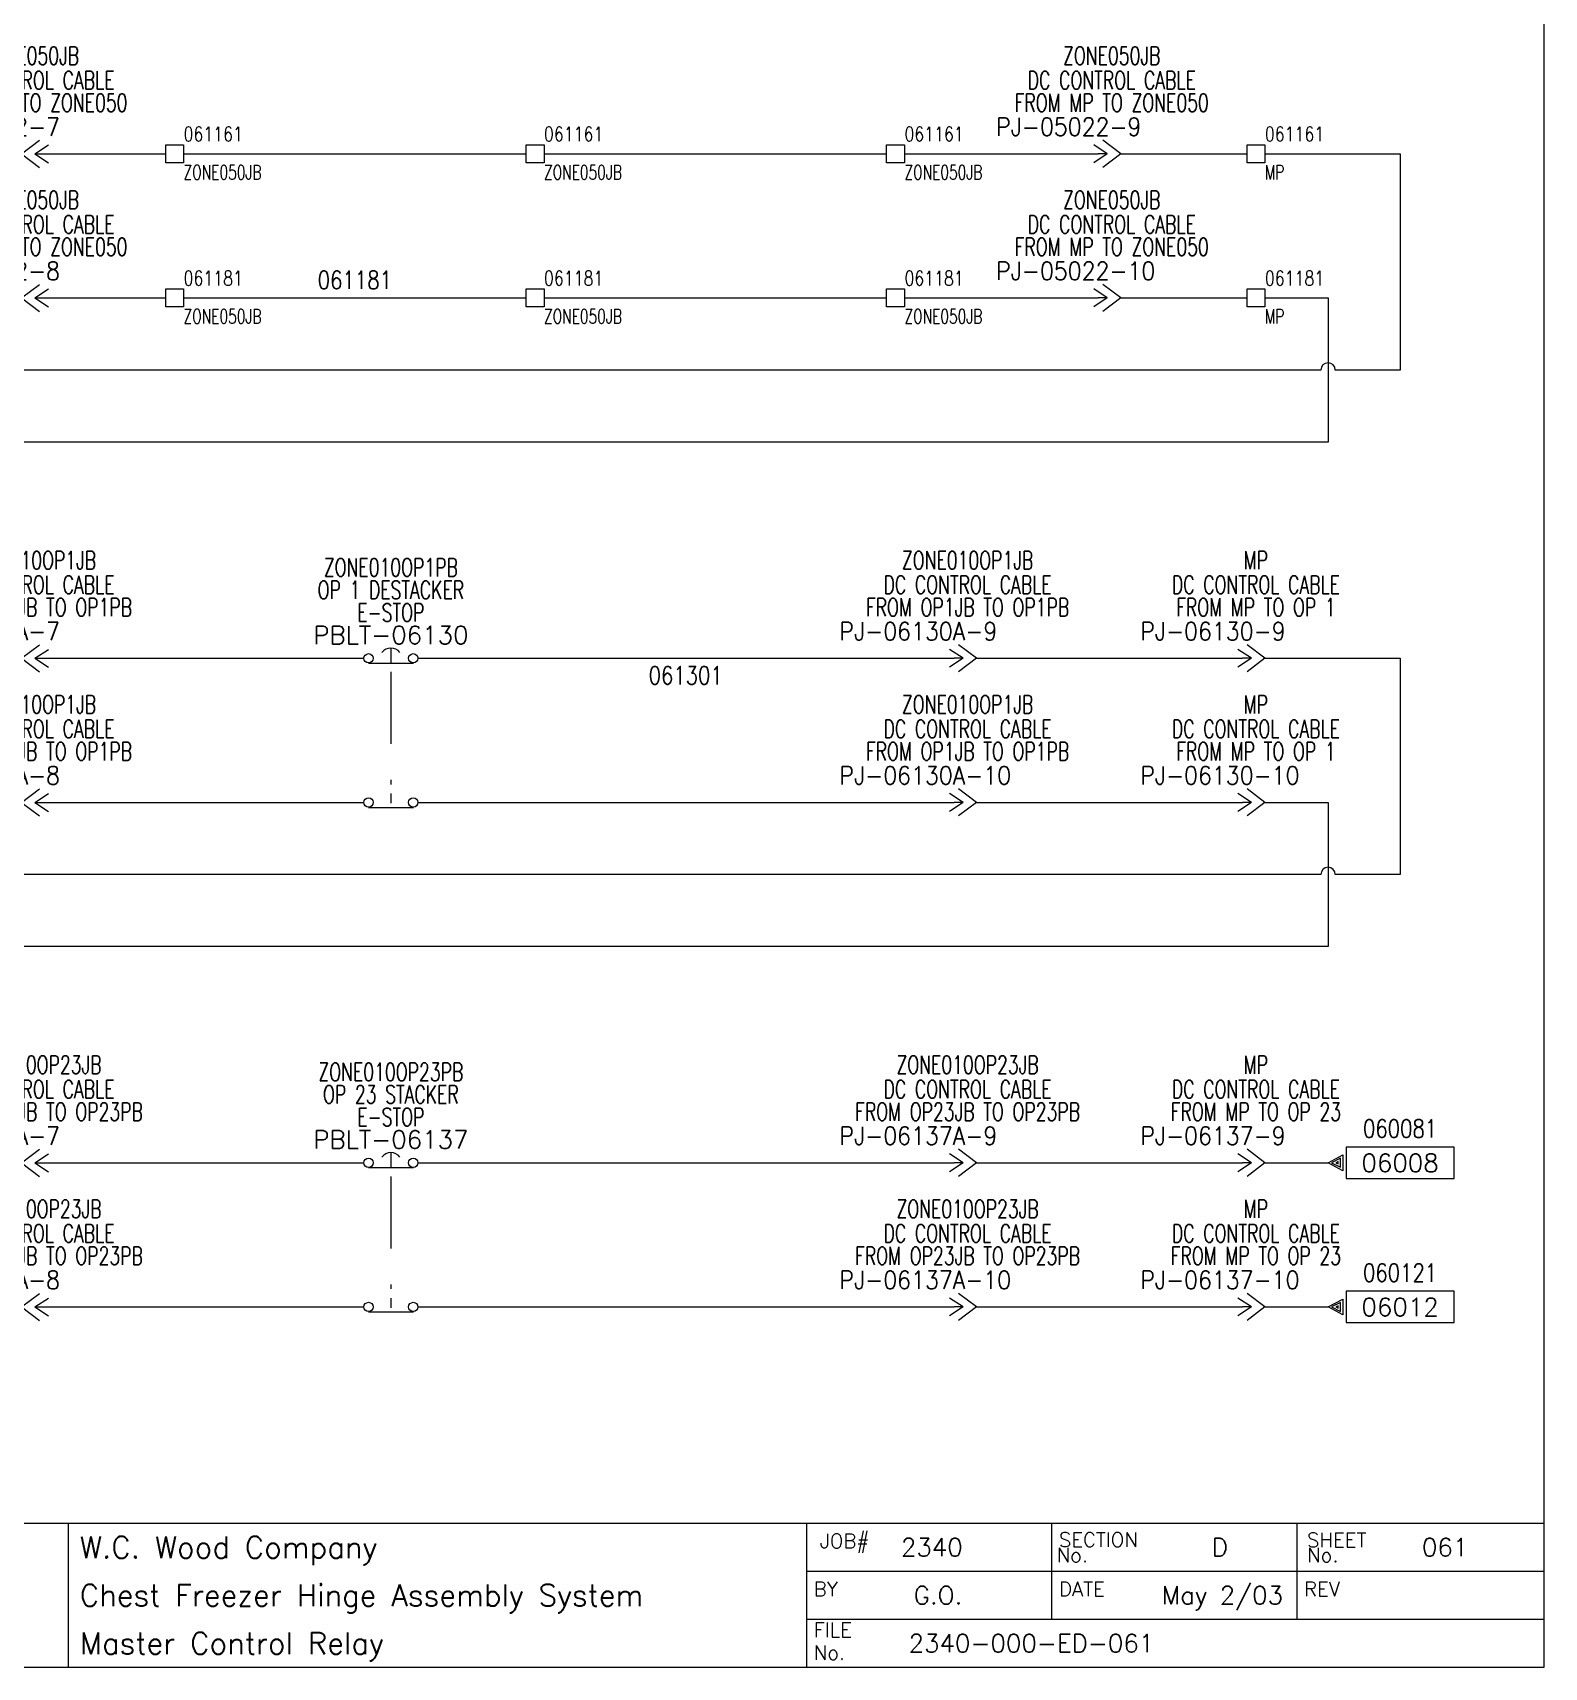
# Model space of a CAD drawing. Header units: inches. Extents: x 0 to 17, y 0 to 23.
# Drawn here: x 6.52 to 17, y 0 to 11.34 of the extents above; entities that cross this region are included whole.
import ezdxf
from ezdxf.enums import TextEntityAlignment as Align

# ---------------------------------------------------------------- set-up
doc = ezdxf.new("R2010")
doc.units = ezdxf.units.IN
doc.header["$MEASUREMENT"] = 0
doc.linetypes.add('DASHED', pattern=[0.75, 0.5, -0.25])
doc.layers.get('0').update_dxf_attribs({"lineweight": 5})
for name, color, linetype, lineweight in [('BOARDER', 5, 'Continuous', 5), ('DESC', 1, 'Continuous', 5), ('DESCCHILD', 1, 'Continuous', 5), ('LINK', 7, 'DASHED', 5), ('LOC', 252, 'Continuous', 5), ('MISC', 2, 'Continuous', 5), ('SYMS', 7, 'Continuous', 5), ('TAGS', 2, 'Continuous', 5), ('TERMS', 2, 'Continuous', 5), ('Title_Block_Info', 2, 'Continuous', 5), ('WIRENO', 1, 'Continuous', 5), ('WIRES', 7, 'Continuous', 5), ('XREF', 1, 'Continuous', 5)]:
    doc.layers.add(name, color=color, linetype=linetype, lineweight=lineweight)
doc.layers.add('WIRENO_DEST', color=1, linetype='Continuous')
doc.styles.get("Standard").update_dxf_attribs({"font": 'romans.shx'})
doc.styles.add('WD', font='romans.shx')

# ---------------------------------------------------------------- blocks, each defined once
blk = doc.blocks.new('HA2D1')
for p, q in [((0, 0), (0.102, 0.055)), ((0.102, -0.055), (0, 0)), ((0.086, 0.031), (0.023, 0)), ((0.023, 0), (0.086, -0.031)), ((0.07, 0.008), (0.055, 0)), ((0.055, 0), (0.07, -0.008)), ((0.07, -0.008), (0.07, 0.008)), ((0.086, -0.031), (0.086, 0.031)), ((0.102, 0.055), (0.102, -0.055)), ((0.125, 0.109), (0.125, -0.109)), ((0.875, 0.109), (0.125, 0.109)), ((0.875, -0.109), (0.875, 0.109)), ((0.125, -0.109), (0.875, -0.109))]:
    blk.add_line(p, q)
at = {"style": 'WD', "width": 0.8, "flags": 8}
for tag, p in [('WIRENO', (0.5, 0.3)), ('DESC1', (0.5, -0.169))]:
    blk.add_attdef(tag, text='', height=0.125, dxfattribs=at).set_placement(p, align=Align.TOP_CENTER)
at = {"style": 'WD', "flags": 1}
for tag, p in [('X4TERM01', (0, 0)), ('SIGCODE', (0.026, 0.066))]:
    blk.add_attdef(tag, p, '', height=0.01, dxfattribs=at)
at = {"style": 'WD'}
blk.add_attdef('XREF', text='', height=0.125, dxfattribs=at).set_placement((0.5, -0.063), align=Align.CENTER)
blk = doc.blocks.new('WD_WNH')
at = {"linetype": 'Continuous', "style": 'WD', "width": 0.8}
blk.add_attdef('WIRENO', text='', height=0.125, dxfattribs=at).set_placement((0, 0.0625), align=Align.CENTER)
blk = doc.blocks.new('HT0W01')
for p, q in [((-0.062, 0.062), (0.062, 0.062)), ((-0.062, -0.062), (-0.062, 0.062)), ((0.062, 0.062), (0.062, -0.062)), ((0.062, -0.062), (-0.062, -0.062))]:
    blk.add_line(p, q)
at = {"style": 'WD', "width": 0.7}
for tag, p in [('INST', (0.062, 0.214)), ('LOC', (0.062, -0.178))]:
    blk.add_attdef(tag, p, '', height=0.1, dxfattribs=at)
at = {"linetype": 'Continuous', "style": 'WD'}
for tag, p, width, flags in [('WIRENO', (0.062, 0.087), 0.8, 8), ('TAGSTRIP', (0.05, -0.297), 0.9, 8), ('CAT', (0.213, -0.406), 0.8, 1)]:
    blk.add_attdef(tag, p, '', height=0.1, dxfattribs=dict(at, width=width, flags=flags))
at = {"style": 'WD', "flags": 1}
for tag, p, height in [('X4TERM01', (-0.062, 0), 0.01), ('X4TERMDESC01', (-0.055, -0.023), 0.025), ('X2TERMDESC01', (-0.006, 0.029), 0.025), ('X2TERM01', (0, 0.062), 0.01), ('X1TERMDESC01', (0.039, 0.007), 0.025), ('X1TERM01', (0.062, 0), 0.01), ('X8TERM01', (0, -0.062), 0.01), ('X8TERMDESC01', (0, -0.054), 0.025)]:
    blk.add_attdef(tag, p, '', height=height, dxfattribs=at)
at = {"linetype": 'Continuous', "style": 'WD', "width": 0.8, "flags": 1}
blk.add_attdef('MFG', text='', height=0.1, dxfattribs=at).set_placement((0.088, -0.406), align=Align.RIGHT)
at = {"style": 'WD', "width": 0.7, "flags": 1}
blk.add_attdef('ASSYCODE', (0.062, -0.281), '', height=0.01, dxfattribs=at)
blk = doc.blocks.new('HC02PJ1')
for p, q in [((-0.031, 0), (-0.125, 0.062)), ((-0.031, 0), (-0.125, -0.062)), ((-0.031, 0), (-0.094, 0)), ((0.062, 0), (-0.062, 0.094)), ((0.062, 0), (-0.062, -0.094))]:
    blk.add_line(p, q)
at = {"style": 'WD', "width": 0.7}
for tag, p in [('INST', (0.146, 0.787)), ('LOC', (0, 0.618)), ('DESC1', (0, 0.448)), ('DESC2', (0, 0.292))]:
    blk.add_attdef(tag, text='', height=0.125, dxfattribs=at).set_placement(p, align=Align.CENTER)
at = {"style": 'WD', "width": 0.9}
blk.add_attdef('TAG2', text='', height=0.125, dxfattribs=at).set_placement((-0.016, 0.125), align=Align.RIGHT)
at = {"linetype": 'Continuous', "style": 'WD', "width": 0.9, "flags": 8}
blk.add_attdef('DELIM', text='', height=0.125, dxfattribs=at).set_placement((0.047, 0.125), align=Align.CENTER)
blk.add_attdef('TERM01', (0.109, 0.125), '', height=0.125, dxfattribs=at)
at = {"style": 'WD'}
for tag, p in [('X2LINK', (-0.062, 0.125)), ('X8LINK', (-0.062, -0.125))]:
    blk.add_attdef(tag, p, '', height=0.01, dxfattribs=at)
for tag, p, flags in [('FAMILY', (0.048, 0.121), 9), ('X4TERMDESC01', (-0.106, 0.021), 1), ('X4TERM01', (-0.094, 0), 1), ('X1TERMDESC01', (0.062, 0.021), 1), ('X1TERM01', (0.062, 0), 1)]:
    blk.add_attdef(tag, p, '', height=0.01, dxfattribs=dict(at, flags=flags))
blk = doc.blocks.new('HC02JP1')
for p, q in [((-0.062, 0), (0.062, 0.094)), ((-0.062, 0), (0.062, -0.094)), ((0.031, 0), (0.125, 0.062)), ((0.031, 0), (0.125, -0.062)), ((0.031, 0), (0.094, 0))]:
    blk.add_line(p, q)
at = {"style": 'WD', "width": 0.7}
for tag, p in [('INST', (0.146, 0.787)), ('LOC', (0, 0.618)), ('DESC1', (0, 0.448)), ('DESC2', (0, 0.292))]:
    blk.add_attdef(tag, text='', height=0.125, dxfattribs=at).set_placement(p, align=Align.CENTER)
at = {"style": 'WD', "width": 0.9}
blk.add_attdef('TAG2', text='', height=0.125, dxfattribs=at).set_placement((-0.016, 0.125), align=Align.RIGHT)
at = {"linetype": 'Continuous', "style": 'WD', "width": 0.9, "flags": 8}
blk.add_attdef('DELIM', text='', height=0.125, dxfattribs=at).set_placement((0.047, 0.125), align=Align.CENTER)
blk.add_attdef('TERM01', (0.109, 0.125), '', height=0.125, dxfattribs=at)
at = {"style": 'WD'}
for tag, p in [('X2LINK', (0.062, 0.125)), ('X8LINK', (0.062, -0.125))]:
    blk.add_attdef(tag, p, '', height=0.01, dxfattribs=at)
for tag, p, flags in [('X4TERM01', (-0.062, 0), 1), ('X4TERMDESC01', (-0.046, 0.023), 1), ('X1TERM01', (0.094, 0), 1), ('X1TERMDESC01', (0.098, 0.021), 1), ('FAMILY', (0.205, 0.059), 9)]:
    blk.add_attdef(tag, p, '', height=0.01, dxfattribs=dict(at, flags=flags))
blk = doc.blocks.new('TB_P')
at = {"color": 5}
blk.add_line((6.764, 0), (6.764, 1), dxfattribs=at)
at = {"color": 5, "linetype": 'Continuous'}
blk.add_line((15.283, 1), (15.283, 0.667), dxfattribs=at)
blk.add_lwpolyline([(0, 0), (17, 0), (17, 23), (0, 23)], close=True, dxfattribs=at)
at = {"layer": 'BOARDER', "linetype": 'Continuous'}
for p, q in [((0, 1), (17, 1)), ((11.882, 1), (11.882, 0.667)), ((11.882, 1), (11.882, 0)), ((11.882, 1), (11.882, 0)), ((11.882, 1), (11.882, 0)), ((13.583, 1), (13.583, 0.667)), ((11.882, 0.667), (17, 0.667)), ((13.583, 0.667), (13.583, 0.333)), ((15.283, 0.667), (15.283, 0.333)), ((11.882, 0.333), (17, 0.333))]:
    blk.add_line(p, q, dxfattribs=at)
at = {"color": 2, "linetype": 'Continuous', "style": 'WD', "flags": 1}
for tag, p in [('REV1_NO', (1.734, 3.29)), ('REV1_BY', (7.303, 3.29)), ('REV1_DATE', (9.562, 3.29)), ('REV2_NO', (1.734, 3.04)), ('REV2_BY', (7.303, 3.04)), ('REV2_DATE', (9.562, 3.04)), ('REV3_NO', (1.734, 2.79)), ('REV3_BY', (7.303, 2.79)), ('REV3_DATE', (9.562, 2.79)), ('REV4_NO', (1.734, 2.54)), ('REV4_BY', (7.303, 2.54)), ('REV4_DATE', (9.562, 2.54)), ('REV5_NO', (1.734, 2.29)), ('REV5_BY', (7.303, 2.29)), ('REV5_DATE', (9.562, 2.29)), ('REV6_NO', (1.734, 2.04)), ('REV6_BY', (7.303, 2.04)), ('REV6_DATE', (9.562, 2.04)), ('REV7_NO', (1.734, 1.79)), ('REV7_BY', (7.303, 1.79)), ('REV7_DATE', (9.562, 1.79)), ('REV8_NO', (1.734, 1.54)), ('REV8_BY', (7.303, 1.54)), ('REV8_DATE', (9.562, 1.54)), ('REV9_NO', (1.734, 1.29)), ('REV9_BY', (7.303, 1.29)), ('REV9_DATE', (9.562, 1.29))]:
    blk.add_attdef(tag, text='', height=0.15, dxfattribs=at).set_placement(p, align=Align.MIDDLE_CENTER)
for tag, p in [('REV1_CHANGE', (2.292, 3.29)), ('REV2_CHANGE', (2.292, 3.04)), ('REV3_CHANGE', (2.292, 2.79)), ('REV4_CHANGE', (2.292, 2.54)), ('REV5_CHANGE', (2.292, 2.29)), ('REV6_CHANGE', (2.292, 2.04)), ('REV7_CHANGE', (2.292, 1.79)), ('REV8_CHANGE', (2.292, 1.54)), ('REV9_CHANGE', (2.292, 1.29))]:
    blk.add_attdef(tag, text='', height=0.15, dxfattribs=at).set_placement(p, align=Align.MIDDLE_LEFT)
at = {"layer": 'BOARDER', "linetype": 'Continuous', "style": 'WD'}
for s, p in [('JOB#', (11.976, 0.827)), ('SECTION', (13.633, 0.835)), ('SHEET', (15.354, 0.834)), ('No.', (13.617, 0.729)), ('No.', (15.354, 0.729)), ('BY', (11.933, 0.493)), ('DATE', (13.634, 0.493)), ('REV', (15.334, 0.493)), ('FILE', (11.932, 0.21)), ('No.', (11.932, 0.052))]:
    blk.add_text(s, height=0.1, dxfattribs=at).set_placement(p)
at = {"layer": 'Title_Block_Info', "ltscale": 0.1}
for tag, p in [('CUSTOMER', (6.842, 0.833)), ('JOB DESCRIPTION LINE', (6.842, 0.5)), ('DRAWING DESCRIPTION', (6.842, 0.167))]:
    blk.add_attdef(tag, text='', height=0.15, dxfattribs=at).set_placement(p, align=Align.MIDDLE_LEFT)
at = {"layer": 'Title_Block_Info', "ltscale": 0.1, "style": 'WD'}
for tag, p in [('JOB #', (12.752, 0.833)), ('SEC. NO.', (14.75, 0.833)), ('SHT. NO.', (16.312, 0.833)), ('NAME', (12.795, 0.5)), ('REV', (16.194, 0.5))]:
    blk.add_attdef(tag, text='', height=0.125, dxfattribs=at).set_placement(p, align=Align.MIDDLE_CENTER)
blk.add_attdef('DATE', text='', height=0.125, dxfattribs=at).set_placement((15.188, 0.5), align=Align.MIDDLE_RIGHT)
blk.add_attdef('FILE NUMBER', text='', height=0.125, dxfattribs=at).set_placement((12.591, 0.167), align=Align.MIDDLE_LEFT)
blk = doc.blocks.new('HPB12ML')
for p, q in [((0, 0.073), (0, -0.032)), ((-0.156, -0.033), (0.156, -0.033))]:
    blk.add_line(p, q)
for centre in [(-0.155, 0), (0.155, 0)]:
    blk.add_circle(centre, 0.0322)
blk.add_arc((0, -0.007), 0.0781, 36.8699, 143.1301)
at = {"style": 'WD', "width": 0.7}
for tag, p in [('INST', (0, 0.738)), ('LOC', (0, 0.568)), ('DESC1', (0, 0.412)), ('DESC2', (0, 0.255)), ('XREF', (0, -0.232))]:
    blk.add_attdef(tag, text='', height=0.125, dxfattribs=at).set_placement(p, align=Align.CENTER)
at = {"style": 'WD'}
blk.add_attdef('TAG1', text='', height=0.125, dxfattribs=at).set_placement((0, 0.099), align=Align.CENTER)
for tag, p in [('X2LINK', (0, 0.125)), ('X8LINK', (0, -0.094))]:
    blk.add_attdef(tag, p, '', height=0.01, dxfattribs=at)
for tag, p, flags in [('X4TERM01', (-0.188, 0), 1), ('ASSYCODE', (0.054, 0.077), 9), ('FAMILY', (0.054, 0.058), 9), ('CONTACT', (0.054, 0.042), 9), ('X1TERM02', (0.188, 0), 1)]:
    blk.add_attdef(tag, p, '', height=0.01, dxfattribs=dict(at, flags=flags))
at = {"linetype": 'Continuous', "style": 'WD', "flags": 9}
for tag, p in [('MFG', (0.076, 0)), ('CAT', (0.076, 0.017))]:
    blk.add_attdef(tag, text='', height=0.01, dxfattribs=at).set_placement(p, align=Align.CENTER)
at = {"linetype": 'Continuous', "style": 'WD', "flags": 8}
blk.add_attdef('TERM01', text='', height=0.125, dxfattribs=at).set_placement((-0.25, -0.031), align=Align.TOP_RIGHT)
blk.add_attdef('TERM02', text='', height=0.125, dxfattribs=at).set_placement((0.25, -0.031), align=Align.TOP_LEFT)
blk = doc.blocks.new('HPB22')
for p, q in [((0, 0.062), (0, -0.005)), ((-0.156, -0.034), (0.156, -0.034))]:
    blk.add_line(p, q)
for centre in [(-0.155, 0), (0.155, 0)]:
    blk.add_circle(centre, 0.0322)
at = {"style": 'WD', "width": 0.7}
for tag, p in [('INST', (0, 0.738)), ('LOC', (0, 0.568)), ('DESC1', (0, 0.412)), ('DESC2', (0, 0.255)), ('XREF', (0, -0.227))]:
    blk.add_attdef(tag, text='', height=0.125, dxfattribs=at).set_placement(p, align=Align.CENTER)
at = {"style": 'WD'}
blk.add_attdef('TAG2', text='', height=0.125, dxfattribs=at).set_placement((0, 0.099), align=Align.CENTER)
for tag, p in [('X2LINK', (0, 0.125)), ('X8LINK', (0, -0.094))]:
    blk.add_attdef(tag, p, '', height=0.01, dxfattribs=at)
for tag, p, flags in [('X4TERM01', (-0.188, 0), 1), ('FAMILY', (0.054, 0.058), 9), ('CONTACT', (0.054, 0.042), 9), ('X1TERM02', (0.188, 0), 1)]:
    blk.add_attdef(tag, p, '', height=0.01, dxfattribs=dict(at, flags=flags))
at = {"linetype": 'Continuous', "style": 'WD', "flags": 8}
blk.add_attdef('TERM01', text='', height=0.125, dxfattribs=at).set_placement((-0.25, -0.031), align=Align.TOP_RIGHT)
blk.add_attdef('TERM02', text='', height=0.125, dxfattribs=at).set_placement((0.25, -0.031), align=Align.TOP_LEFT)
blk = doc.blocks.new('HC01JP1')
for p, q in [((-0.062, 0), (0.062, 0.094)), ((-0.062, 0), (0.062, -0.094)), ((0.031, 0), (0.125, 0.062)), ((0.031, 0), (0.125, -0.062)), ((0.031, 0), (0.094, 0))]:
    blk.add_line(p, q)
at = {"style": 'WD', "width": 0.7}
for tag, p in [('INST', (0.146, 0.787)), ('LOC', (0, 0.618)), ('DESC1', (0, 0.448)), ('DESC2', (0, 0.292))]:
    blk.add_attdef(tag, text='', height=0.125, dxfattribs=at).set_placement(p, align=Align.CENTER)
at = {"style": 'WD', "width": 0.9}
blk.add_attdef('TAG1', text='', height=0.125, dxfattribs=at).set_placement((-0.016, 0.125), align=Align.RIGHT)
at = {"linetype": 'Continuous', "style": 'WD', "width": 0.9, "flags": 8}
blk.add_attdef('DELIM', text='', height=0.125, dxfattribs=at).set_placement((0.047, 0.125), align=Align.CENTER)
blk.add_attdef('TERM01', (0.109, 0.125), '', height=0.125, dxfattribs=at)
at = {"style": 'WD'}
for tag, p in [('X2LINK', (0.062, 0.125)), ('X8LINK', (0.062, -0.125))]:
    blk.add_attdef(tag, p, '', height=0.01, dxfattribs=at)
for tag, p, flags in [('X4TERMDESC01', (-0.065, 0.021), 1), ('X4TERM01', (-0.062, 0), 1), ('X1TERM01', (0.094, 0), 1), ('X1TERMDESC01', (0.1, 0.019), 1), ('FAMILY', (0.205, 0.059), 9)]:
    blk.add_attdef(tag, p, '', height=0.01, dxfattribs=dict(at, flags=flags))
at = {"linetype": 'Continuous', "style": 'WD', "flags": 9}
for tag, p in [('ASSYCODE', (0.291, 0.037)), ('MFG', (0.29, 0.057)), ('CAT', (0.292, 0.077))]:
    blk.add_attdef(tag, text='', height=0.01, dxfattribs=at).set_placement(p, align=Align.CENTER)

msp = doc.modelspace()

# ---------------------------------------------------------------- linework, layer by layer
at = {"layer": 'LINK'}
for points in [[(9, 6.906), (9, 6.125)], [(9, 3.406), (9, 2.625)]]:
    msp.add_lwpolyline(points, dxfattribs=at)
at = {"layer": 'WIRES'}
for p, q in [((6.594, 10.5), (7.438, 10.5)), ((7.562, 10.5), (9.938, 10.5)), ((10.062, 10.5), (12.438, 10.5)), ((12.562, 10.5), (13.906, 10.5)), ((14.062, 10.5), (14.938, 10.5)), ((15.062, 10.5), (16, 10.5)), ((16, 10.5), (16, 9)), ((6.594, 9.5), (7.438, 9.5)), ((7.562, 9.5), (9.938, 9.5)), ((10.062, 9.5), (12.438, 9.5)), ((12.562, 9.5), (13.906, 9.5)), ((14.062, 9.5), (14.938, 9.5)), ((15.062, 9.5), (15.5, 9.5)), ((15.5, 9.5), (15.5, 8.5)), ((13.406, 9), (1.5, 9)), ((15.45, 9), (12.562, 9)), ((16, 9), (15.55, 9)), ((10.062, 8.5), (2, 8.5)), ((13.406, 8.5), (10.062, 8.5)), ((15.5, 8.5), (12.562, 8.5)), ((6.594, 7), (8.812, 7)), ((9.188, 7), (12.906, 7)), ((13.062, 7), (14.906, 7)), ((15.062, 7), (16, 7)), ((16, 7), (16, 5.5)), ((6.594, 6), (8.812, 6)), ((9.188, 6), (12.906, 6)), ((13.062, 6), (14.906, 6)), ((15.062, 6), (15.5, 6)), ((15.5, 6), (15.5, 5)), ((13.406, 5.5), (1.5, 5.5)), ((15.45, 5.5), (12.562, 5.5)), ((16, 5.5), (15.55, 5.5)), ((10.062, 5), (2, 5)), ((13.406, 5), (10.062, 5)), ((15.5, 5), (12.562, 5)), ((6.594, 3.5), (8.812, 3.5)), ((9.188, 3.5), (12.906, 3.5)), ((13.062, 3.5), (14.906, 3.5)), ((15.062, 3.5), (15.5, 3.5)), ((6.594, 2.5), (8.812, 2.5)), ((9.188, 2.5), (12.906, 2.5)), ((13.062, 2.5), (13.562, 2.5)), ((13.562, 2.5), (14.906, 2.5)), ((15.062, 2.5), (15.5, 2.5))]:
    msp.add_line(p, q, dxfattribs=at)
for centre in [(15.5, 9), (15.5, 5.5)]:
    msp.add_arc(centre, 0.05, 0, 180, dxfattribs=at)

# ---------------------------------------------------------------- block references
ref = msp.add_blockref('TB_P', (0, 0))
ref.add_attrib('CUSTOMER', 'W.C. Wood Company', dxfattribs={"layer": 'MISC', "ltscale": 0.1, "height": 0.15}).set_placement((6.842, 0.833), align=Align.MIDDLE_LEFT)
ref.add_attrib('JOB DESCRIPTION LINE', 'Chest Freezer Hinge Assembly System', dxfattribs={"layer": 'MISC', "ltscale": 0.1, "height": 0.15}).set_placement((6.842, 0.5), align=Align.MIDDLE_LEFT)
ref.add_attrib('DRAWING DESCRIPTION', 'Master Control Relay', dxfattribs={"layer": 'MISC', "ltscale": 0.1, "height": 0.15}).set_placement((6.842, 0.167), align=Align.MIDDLE_LEFT)
ref.add_attrib('JOB #', '2340', dxfattribs={"layer": 'MISC', "ltscale": 0.1, "height": 0.125, "style": 'WD'}).set_placement((12.752, 0.833), align=Align.MIDDLE_CENTER)
ref.add_attrib('SEC. NO.', 'D', dxfattribs={"layer": 'MISC', "ltscale": 0.1, "height": 0.125, "style": 'WD'}).set_placement((14.75, 0.833), align=Align.MIDDLE_CENTER)
ref.add_attrib('SHT. NO.', '061', dxfattribs={"layer": 'MISC', "ltscale": 0.1, "height": 0.125, "style": 'WD'}).set_placement((16.312, 0.833), align=Align.MIDDLE_CENTER)
ref.add_attrib('FILE NUMBER', '2340-000-ED-061', dxfattribs={"layer": 'MISC', "ltscale": 0.1, "height": 0.125, "style": 'WD'}).set_placement((12.591, 0.167), align=Align.MIDDLE_LEFT)
ref.add_attrib('NAME', 'G.O.', dxfattribs={"layer": 'MISC', "ltscale": 0.1, "height": 0.125, "style": 'WD'}).set_placement((12.795, 0.5), align=Align.MIDDLE_CENTER)
ref.add_attrib('DATE', 'May 2/03', dxfattribs={"layer": 'MISC', "ltscale": 0.1, "height": 0.125, "style": 'WD'}).set_placement((15.188, 0.5), align=Align.MIDDLE_RIGHT)
at = {"layer": 'SYMS'}
ref = msp.add_blockref('HC02JP1', (6.5, 10.5), dxfattribs=at)
ref.add_attrib('TERM01', '7', (6.609, 10.625), dxfattribs={"layer": 'TERMS', "linetype": 'Continuous', "height": 0.125, "style": 'WD', "width": 0.9, "flags": 8})
ref.add_attrib('DELIM', '-', dxfattribs={"layer": 'MISC', "linetype": 'Continuous', "height": 0.125, "style": 'WD', "width": 0.9, "flags": 8}).set_placement((6.547, 10.625), align=Align.CENTER)
ref.add_attrib('DESC2', 'FROM MP TO ZONE050', dxfattribs={"layer": 'DESCCHILD', "height": 0.125, "style": 'WD', "width": 0.7}).set_placement((6.5, 10.792), align=Align.CENTER)
ref.add_attrib('TAG2', 'PJ-05022', dxfattribs={"layer": 'TAGS', "height": 0.125, "style": 'WD', "width": 0.9}).set_placement((6.484, 10.625), align=Align.RIGHT)
ref.add_attrib('DESC1', 'DC CONTROL CABLE', dxfattribs={"layer": 'DESCCHILD', "height": 0.125, "style": 'WD', "width": 0.7}).set_placement((6.5, 10.948), align=Align.CENTER)
ref.add_attrib('LOC', 'ZONE050JB', dxfattribs={"layer": 'LOC', "height": 0.125, "style": 'WD', "width": 0.7}).set_placement((6.5, 11.118), align=Align.CENTER)
ref = msp.add_blockref('HC02PJ1', (14, 10.5), dxfattribs=at)
ref.add_attrib('DESC1', 'DC CONTROL CABLE', dxfattribs={"layer": 'DESCCHILD', "height": 0.125, "style": 'WD', "width": 0.7}).set_placement((14, 10.948), align=Align.CENTER)
ref.add_attrib('DESC2', 'FROM MP TO ZONE050', dxfattribs={"layer": 'DESCCHILD', "height": 0.125, "style": 'WD', "width": 0.7}).set_placement((14, 10.792), align=Align.CENTER)
ref.add_attrib('LOC', 'ZONE050JB', dxfattribs={"layer": 'LOC', "height": 0.125, "style": 'WD', "width": 0.7}).set_placement((14, 11.118), align=Align.CENTER)
ref.add_attrib('TERM01', '9', (14.109, 10.625), dxfattribs={"layer": 'TERMS', "linetype": 'Continuous', "height": 0.125, "style": 'WD', "width": 0.9, "flags": 8})
ref.add_attrib('TAG2', 'PJ-05022', dxfattribs={"layer": 'TAGS', "height": 0.125, "style": 'WD', "width": 0.9}).set_placement((13.984, 10.625), align=Align.RIGHT)
ref.add_attrib('DELIM', '-', dxfattribs={"layer": 'MISC', "linetype": 'Continuous', "height": 0.125, "style": 'WD', "width": 0.9, "flags": 8}).set_placement((14.047, 10.625), align=Align.CENTER)
ref = msp.add_blockref('HT0W01', (7.5, 10.5), dxfattribs=at)
ref.add_attrib('WIRENO', '061161', (7.562, 10.587), dxfattribs={"layer": 'WIRENO', "linetype": 'Continuous', "height": 0.1, "style": 'WD', "width": 0.8, "flags": 8})
ref.add_attrib('LOC', 'ZONE050JB', (7.562, 10.322), dxfattribs={"layer": 'LOC', "height": 0.1, "style": 'WD', "width": 0.7})
ref = msp.add_blockref('HT0W01', (10, 10.5), dxfattribs=at)
ref.add_attrib('WIRENO', '061161', (10.062, 10.587), dxfattribs={"layer": 'WIRENO', "linetype": 'Continuous', "height": 0.1, "style": 'WD', "width": 0.8, "flags": 8})
ref.add_attrib('LOC', 'ZONE050JB', (10.062, 10.322), dxfattribs={"layer": 'LOC', "height": 0.1, "style": 'WD', "width": 0.7})
ref = msp.add_blockref('HT0W01', (12.5, 10.5), dxfattribs=at)
ref.add_attrib('WIRENO', '061161', (12.562, 10.587), dxfattribs={"layer": 'WIRENO', "linetype": 'Continuous', "height": 0.1, "style": 'WD', "width": 0.8, "flags": 8})
ref.add_attrib('LOC', 'ZONE050JB', (12.562, 10.322), dxfattribs={"layer": 'LOC', "height": 0.1, "style": 'WD', "width": 0.7})
ref = msp.add_blockref('HT0W01', (15, 10.5), dxfattribs=at)
ref.add_attrib('WIRENO', '061161', (15.062, 10.587), dxfattribs={"layer": 'WIRENO', "linetype": 'Continuous', "height": 0.1, "style": 'WD', "width": 0.8, "flags": 8})
ref.add_attrib('LOC', 'MP', (15.062, 10.322), dxfattribs={"layer": 'LOC', "height": 0.1, "style": 'WD', "width": 0.7})
ref = msp.add_blockref('HC02JP1', (6.5, 9.5), dxfattribs=at)
ref.add_attrib('TERM01', '8', (6.609, 9.625), dxfattribs={"layer": 'TERMS', "linetype": 'Continuous', "height": 0.125, "style": 'WD', "width": 0.9, "flags": 8})
ref.add_attrib('DELIM', '-', dxfattribs={"layer": 'MISC', "linetype": 'Continuous', "height": 0.125, "style": 'WD', "width": 0.9, "flags": 8}).set_placement((6.547, 9.625), align=Align.CENTER)
ref.add_attrib('DESC2', 'FROM MP TO ZONE050', dxfattribs={"layer": 'DESCCHILD', "height": 0.125, "style": 'WD', "width": 0.7}).set_placement((6.5, 9.792), align=Align.CENTER)
ref.add_attrib('TAG2', 'PJ-05022', dxfattribs={"layer": 'TAGS', "height": 0.125, "style": 'WD', "width": 0.9}).set_placement((6.484, 9.625), align=Align.RIGHT)
ref.add_attrib('DESC1', 'DC CONTROL CABLE', dxfattribs={"layer": 'DESCCHILD', "height": 0.125, "style": 'WD', "width": 0.7}).set_placement((6.5, 9.948), align=Align.CENTER)
ref.add_attrib('LOC', 'ZONE050JB', dxfattribs={"layer": 'LOC', "height": 0.125, "style": 'WD', "width": 0.7}).set_placement((6.5, 10.118), align=Align.CENTER)
ref = msp.add_blockref('HC02PJ1', (14, 9.5), dxfattribs=at)
ref.add_attrib('DESC1', 'DC CONTROL CABLE', dxfattribs={"layer": 'DESCCHILD', "height": 0.125, "style": 'WD', "width": 0.7}).set_placement((14, 9.948), align=Align.CENTER)
ref.add_attrib('DESC2', 'FROM MP TO ZONE050', dxfattribs={"layer": 'DESCCHILD', "height": 0.125, "style": 'WD', "width": 0.7}).set_placement((14, 9.792), align=Align.CENTER)
ref.add_attrib('LOC', 'ZONE050JB', dxfattribs={"layer": 'LOC', "height": 0.125, "style": 'WD', "width": 0.7}).set_placement((14, 10.118), align=Align.CENTER)
ref.add_attrib('TERM01', '10', (14.109, 9.625), dxfattribs={"layer": 'TERMS', "linetype": 'Continuous', "height": 0.125, "style": 'WD', "width": 0.9, "flags": 8})
ref.add_attrib('TAG2', 'PJ-05022', dxfattribs={"layer": 'TAGS', "height": 0.125, "style": 'WD', "width": 0.9}).set_placement((13.984, 9.625), align=Align.RIGHT)
ref.add_attrib('DELIM', '-', dxfattribs={"layer": 'MISC', "linetype": 'Continuous', "height": 0.125, "style": 'WD', "width": 0.9, "flags": 8}).set_placement((14.047, 9.625), align=Align.CENTER)
ref = msp.add_blockref('HT0W01', (7.5, 9.5), dxfattribs=at)
ref.add_attrib('WIRENO', '061181', (7.562, 9.587), dxfattribs={"layer": 'WIRENO', "linetype": 'Continuous', "height": 0.1, "style": 'WD', "width": 0.8, "flags": 8})
ref.add_attrib('LOC', 'ZONE050JB', (7.562, 9.322), dxfattribs={"layer": 'LOC', "height": 0.1, "style": 'WD', "width": 0.7})
ref = msp.add_blockref('HT0W01', (10, 9.5), dxfattribs=at)
ref.add_attrib('WIRENO', '061181', (10.062, 9.587), dxfattribs={"layer": 'WIRENO', "linetype": 'Continuous', "height": 0.1, "style": 'WD', "width": 0.8, "flags": 8})
ref.add_attrib('LOC', 'ZONE050JB', (10.062, 9.322), dxfattribs={"layer": 'LOC', "height": 0.1, "style": 'WD', "width": 0.7})
ref = msp.add_blockref('HT0W01', (12.5, 9.5), dxfattribs=at)
ref.add_attrib('WIRENO', '061181', (12.562, 9.587), dxfattribs={"layer": 'WIRENO', "linetype": 'Continuous', "height": 0.1, "style": 'WD', "width": 0.8, "flags": 8})
ref.add_attrib('LOC', 'ZONE050JB', (12.562, 9.322), dxfattribs={"layer": 'LOC', "height": 0.1, "style": 'WD', "width": 0.7})
ref = msp.add_blockref('HT0W01', (15, 9.5), dxfattribs=at)
ref.add_attrib('WIRENO', '061181', (15.062, 9.587), dxfattribs={"layer": 'WIRENO', "linetype": 'Continuous', "height": 0.1, "style": 'WD', "width": 0.8, "flags": 8})
ref.add_attrib('LOC', 'MP', (15.062, 9.322), dxfattribs={"layer": 'LOC', "height": 0.1, "style": 'WD', "width": 0.7})
ref = msp.add_blockref('HC01JP1', (6.5, 7), dxfattribs=at)
ref.add_attrib('TERM01', '7', (6.609, 7.125), dxfattribs={"layer": 'TERMS', "linetype": 'Continuous', "height": 0.125, "style": 'WD', "width": 0.9, "flags": 8})
ref.add_attrib('DELIM', '-', dxfattribs={"layer": 'MISC', "linetype": 'Continuous', "height": 0.125, "style": 'WD', "width": 0.9, "flags": 8}).set_placement((6.547, 7.125), align=Align.CENTER)
ref.add_attrib('DESC2', 'FROM OP1JB TO OP1PB', dxfattribs={"layer": 'DESC', "height": 0.125, "style": 'WD', "width": 0.7}).set_placement((6.5, 7.292), align=Align.CENTER)
ref.add_attrib('TAG1', 'PJ-06130A', dxfattribs={"layer": 'TAGS', "height": 0.125, "style": 'WD', "width": 0.9}).set_placement((6.484, 7.125), align=Align.RIGHT)
ref.add_attrib('DESC1', 'DC CONTROL CABLE', dxfattribs={"layer": 'DESC', "height": 0.125, "style": 'WD', "width": 0.7}).set_placement((6.5, 7.448), align=Align.CENTER)
ref.add_attrib('LOC', 'ZONE010OP1JB', dxfattribs={"layer": 'LOC', "height": 0.125, "style": 'WD', "width": 0.7}).set_placement((6.5, 7.618), align=Align.CENTER)
ref = msp.add_blockref('HC02PJ1', (13, 7), dxfattribs=at)
ref.add_attrib('DESC1', 'DC CONTROL CABLE', dxfattribs={"layer": 'DESCCHILD', "height": 0.125, "style": 'WD', "width": 0.7}).set_placement((13, 7.448), align=Align.CENTER)
ref.add_attrib('DESC2', 'FROM OP1JB TO OP1PB', dxfattribs={"layer": 'DESCCHILD', "height": 0.125, "style": 'WD', "width": 0.7}).set_placement((13, 7.292), align=Align.CENTER)
ref.add_attrib('LOC', 'ZONE010OP1JB', dxfattribs={"layer": 'LOC', "height": 0.125, "style": 'WD', "width": 0.7}).set_placement((13, 7.618), align=Align.CENTER)
ref.add_attrib('TERM01', '9', (13.109, 7.125), dxfattribs={"layer": 'TERMS', "linetype": 'Continuous', "height": 0.125, "style": 'WD', "width": 0.9, "flags": 8})
ref.add_attrib('TAG2', 'PJ-06130A', dxfattribs={"layer": 'TAGS', "height": 0.125, "style": 'WD', "width": 0.9}).set_placement((12.984, 7.125), align=Align.RIGHT)
ref.add_attrib('DELIM', '-', dxfattribs={"layer": 'MISC', "linetype": 'Continuous', "height": 0.125, "style": 'WD', "width": 0.9, "flags": 8}).set_placement((13.047, 7.125), align=Align.CENTER)
ref = msp.add_blockref('HC02PJ1', (15, 7), dxfattribs=at)
ref.add_attrib('DESC1', 'DC CONTROL CABLE', dxfattribs={"layer": 'DESCCHILD', "height": 0.125, "style": 'WD', "width": 0.7}).set_placement((15, 7.448), align=Align.CENTER)
ref.add_attrib('DESC2', 'FROM MP TO OP 1', dxfattribs={"layer": 'DESCCHILD', "height": 0.125, "style": 'WD', "width": 0.7}).set_placement((15, 7.292), align=Align.CENTER)
ref.add_attrib('LOC', 'MP', dxfattribs={"layer": 'LOC', "height": 0.125, "style": 'WD', "width": 0.7}).set_placement((15, 7.618), align=Align.CENTER)
ref.add_attrib('TERM01', '9', (15.109, 7.125), dxfattribs={"layer": 'TERMS', "linetype": 'Continuous', "height": 0.125, "style": 'WD', "width": 0.9, "flags": 8})
ref.add_attrib('TAG2', 'PJ-06130', dxfattribs={"layer": 'TAGS', "height": 0.125, "style": 'WD', "width": 0.9}).set_placement((14.984, 7.125), align=Align.RIGHT)
ref.add_attrib('DELIM', '-', dxfattribs={"layer": 'MISC', "linetype": 'Continuous', "height": 0.125, "style": 'WD', "width": 0.9, "flags": 8}).set_placement((15.047, 7.125), align=Align.CENTER)
ref = msp.add_blockref('HPB12ML', (9, 7), dxfattribs=at)
ref.add_attrib('TAG1', 'PBLT-06130', dxfattribs={"layer": 'TAGS', "height": 0.125, "style": 'WD'}).set_placement((9, 7.099), align=Align.CENTER)
ref.add_attrib('DESC1', 'OP 1 DESTACKER', dxfattribs={"layer": 'DESC', "height": 0.125, "style": 'WD', "width": 0.7}).set_placement((9, 7.412), align=Align.CENTER)
ref.add_attrib('DESC2', 'E-STOP', dxfattribs={"layer": 'DESC', "height": 0.125, "style": 'WD', "width": 0.7}).set_placement((9, 7.255), align=Align.CENTER)
ref.add_attrib('LOC', 'ZONE010OP1PB', dxfattribs={"layer": 'LOC', "height": 0.125, "style": 'WD', "width": 0.7}).set_placement((9, 7.568), align=Align.CENTER)
ref = msp.add_blockref('HC02JP1', (6.5, 6), dxfattribs=at)
ref.add_attrib('TERM01', '8', (6.609, 6.125), dxfattribs={"layer": 'TERMS', "linetype": 'Continuous', "height": 0.125, "style": 'WD', "width": 0.9, "flags": 8})
ref.add_attrib('DELIM', '-', dxfattribs={"layer": 'MISC', "linetype": 'Continuous', "height": 0.125, "style": 'WD', "width": 0.9, "flags": 8}).set_placement((6.547, 6.125), align=Align.CENTER)
ref.add_attrib('DESC2', 'FROM OP1JB TO OP1PB', dxfattribs={"layer": 'DESCCHILD', "height": 0.125, "style": 'WD', "width": 0.7}).set_placement((6.5, 6.292), align=Align.CENTER)
ref.add_attrib('TAG2', 'PJ-06130A', dxfattribs={"layer": 'TAGS', "height": 0.125, "style": 'WD', "width": 0.9}).set_placement((6.484, 6.125), align=Align.RIGHT)
ref.add_attrib('DESC1', 'DC CONTROL CABLE', dxfattribs={"layer": 'DESCCHILD', "height": 0.125, "style": 'WD', "width": 0.7}).set_placement((6.5, 6.448), align=Align.CENTER)
ref.add_attrib('LOC', 'ZONE010OP1JB', dxfattribs={"layer": 'LOC', "height": 0.125, "style": 'WD', "width": 0.7}).set_placement((6.5, 6.618), align=Align.CENTER)
ref = msp.add_blockref('HC02PJ1', (13, 6), dxfattribs=at)
ref.add_attrib('DESC1', 'DC CONTROL CABLE', dxfattribs={"layer": 'DESCCHILD', "height": 0.125, "style": 'WD', "width": 0.7}).set_placement((13, 6.448), align=Align.CENTER)
ref.add_attrib('DESC2', 'FROM OP1JB TO OP1PB', dxfattribs={"layer": 'DESCCHILD', "height": 0.125, "style": 'WD', "width": 0.7}).set_placement((13, 6.292), align=Align.CENTER)
ref.add_attrib('LOC', 'ZONE010OP1JB', dxfattribs={"layer": 'LOC', "height": 0.125, "style": 'WD', "width": 0.7}).set_placement((13, 6.618), align=Align.CENTER)
ref.add_attrib('TERM01', '10', (13.109, 6.125), dxfattribs={"layer": 'TERMS', "linetype": 'Continuous', "height": 0.125, "style": 'WD', "width": 0.9, "flags": 8})
ref.add_attrib('TAG2', 'PJ-06130A', dxfattribs={"layer": 'TAGS', "height": 0.125, "style": 'WD', "width": 0.9}).set_placement((12.984, 6.125), align=Align.RIGHT)
ref.add_attrib('DELIM', '-', dxfattribs={"layer": 'MISC', "linetype": 'Continuous', "height": 0.125, "style": 'WD', "width": 0.9, "flags": 8}).set_placement((13.047, 6.125), align=Align.CENTER)
ref = msp.add_blockref('HC02PJ1', (15, 6), dxfattribs=at)
ref.add_attrib('DESC1', 'DC CONTROL CABLE', dxfattribs={"layer": 'DESCCHILD', "height": 0.125, "style": 'WD', "width": 0.7}).set_placement((15, 6.448), align=Align.CENTER)
ref.add_attrib('DESC2', 'FROM MP TO OP 1', dxfattribs={"layer": 'DESCCHILD', "height": 0.125, "style": 'WD', "width": 0.7}).set_placement((15, 6.292), align=Align.CENTER)
ref.add_attrib('LOC', 'MP', dxfattribs={"layer": 'LOC', "height": 0.125, "style": 'WD', "width": 0.7}).set_placement((15, 6.618), align=Align.CENTER)
ref.add_attrib('TERM01', '10', (15.109, 6.125), dxfattribs={"layer": 'TERMS', "linetype": 'Continuous', "height": 0.125, "style": 'WD', "width": 0.9, "flags": 8})
ref.add_attrib('TAG2', 'PJ-06130', dxfattribs={"layer": 'TAGS', "height": 0.125, "style": 'WD', "width": 0.9}).set_placement((14.984, 6.125), align=Align.RIGHT)
ref.add_attrib('DELIM', '-', dxfattribs={"layer": 'MISC', "linetype": 'Continuous', "height": 0.125, "style": 'WD', "width": 0.9, "flags": 8}).set_placement((15.047, 6.125), align=Align.CENTER)
for p in [(9, 6), (9, 2.5)]:
    msp.add_blockref('HPB22', p, dxfattribs=at)
ref = msp.add_blockref('HC01JP1', (6.5, 3.5), dxfattribs=at)
ref.add_attrib('TERM01', '7', (6.609, 3.625), dxfattribs={"layer": 'TERMS', "linetype": 'Continuous', "height": 0.125, "style": 'WD', "width": 0.9, "flags": 8})
ref.add_attrib('DELIM', '-', dxfattribs={"layer": 'MISC', "linetype": 'Continuous', "height": 0.125, "style": 'WD', "width": 0.9, "flags": 8}).set_placement((6.547, 3.625), align=Align.CENTER)
ref.add_attrib('DESC2', 'FROM OP23JB TO OP23PB', dxfattribs={"layer": 'DESC', "height": 0.125, "style": 'WD', "width": 0.7}).set_placement((6.5, 3.792), align=Align.CENTER)
ref.add_attrib('TAG1', 'PJ-06137A', dxfattribs={"layer": 'TAGS', "height": 0.125, "style": 'WD', "width": 0.9}).set_placement((6.484, 3.625), align=Align.RIGHT)
ref.add_attrib('DESC1', 'DC CONTROL CABLE', dxfattribs={"layer": 'DESC', "height": 0.125, "style": 'WD', "width": 0.7}).set_placement((6.5, 3.948), align=Align.CENTER)
ref.add_attrib('LOC', 'ZONE010OP23JB', dxfattribs={"layer": 'LOC', "height": 0.125, "style": 'WD', "width": 0.7}).set_placement((6.5, 4.118), align=Align.CENTER)
ref = msp.add_blockref('HC02PJ1', (13, 3.5), dxfattribs=at)
ref.add_attrib('DESC1', 'DC CONTROL CABLE', dxfattribs={"layer": 'DESCCHILD', "height": 0.125, "style": 'WD', "width": 0.7}).set_placement((13, 3.948), align=Align.CENTER)
ref.add_attrib('DESC2', 'FROM OP23JB TO OP23PB', dxfattribs={"layer": 'DESCCHILD', "height": 0.125, "style": 'WD', "width": 0.7}).set_placement((13, 3.792), align=Align.CENTER)
ref.add_attrib('LOC', 'ZONE010OP23JB', dxfattribs={"layer": 'LOC', "height": 0.125, "style": 'WD', "width": 0.7}).set_placement((13, 4.118), align=Align.CENTER)
ref.add_attrib('TERM01', '9', (13.109, 3.625), dxfattribs={"layer": 'TERMS', "linetype": 'Continuous', "height": 0.125, "style": 'WD', "width": 0.9, "flags": 8})
ref.add_attrib('TAG2', 'PJ-06137A', dxfattribs={"layer": 'TAGS', "height": 0.125, "style": 'WD', "width": 0.9}).set_placement((12.984, 3.625), align=Align.RIGHT)
ref.add_attrib('DELIM', '-', dxfattribs={"layer": 'MISC', "linetype": 'Continuous', "height": 0.125, "style": 'WD', "width": 0.9, "flags": 8}).set_placement((13.047, 3.625), align=Align.CENTER)
ref = msp.add_blockref('HC02PJ1', (15, 3.5), dxfattribs=at)
ref.add_attrib('DESC1', 'DC CONTROL CABLE', dxfattribs={"layer": 'DESCCHILD', "height": 0.125, "style": 'WD', "width": 0.7}).set_placement((15, 3.948), align=Align.CENTER)
ref.add_attrib('DESC2', 'FROM MP TO OP 23', dxfattribs={"layer": 'DESCCHILD', "height": 0.125, "style": 'WD', "width": 0.7}).set_placement((15, 3.792), align=Align.CENTER)
ref.add_attrib('LOC', 'MP', dxfattribs={"layer": 'LOC', "height": 0.125, "style": 'WD', "width": 0.7}).set_placement((15, 4.118), align=Align.CENTER)
ref.add_attrib('TERM01', '9', (15.109, 3.625), dxfattribs={"layer": 'TERMS', "linetype": 'Continuous', "height": 0.125, "style": 'WD', "width": 0.9, "flags": 8})
ref.add_attrib('TAG2', 'PJ-06137', dxfattribs={"layer": 'TAGS', "height": 0.125, "style": 'WD', "width": 0.9}).set_placement((14.984, 3.625), align=Align.RIGHT)
ref.add_attrib('DELIM', '-', dxfattribs={"layer": 'MISC', "linetype": 'Continuous', "height": 0.125, "style": 'WD', "width": 0.9, "flags": 8}).set_placement((15.047, 3.625), align=Align.CENTER)
ref = msp.add_blockref('HPB12ML', (9, 3.5), dxfattribs=at)
ref.add_attrib('TAG1', 'PBLT-06137', dxfattribs={"layer": 'TAGS', "height": 0.125, "style": 'WD'}).set_placement((9, 3.599), align=Align.CENTER)
ref.add_attrib('DESC1', 'OP 23 STACKER', dxfattribs={"layer": 'DESC', "height": 0.125, "style": 'WD', "width": 0.7}).set_placement((9, 3.912), align=Align.CENTER)
ref.add_attrib('DESC2', 'E-STOP', dxfattribs={"layer": 'DESC', "height": 0.125, "style": 'WD', "width": 0.7}).set_placement((9, 3.755), align=Align.CENTER)
ref.add_attrib('LOC', 'ZONE010OP23PB', dxfattribs={"layer": 'LOC', "height": 0.125, "style": 'WD', "width": 0.7}).set_placement((9, 4.068), align=Align.CENTER)
ref = msp.add_blockref('HA2D1', (15.5, 3.5), dxfattribs=at)
ref.add_attrib('XREF', '06008', dxfattribs={"layer": 'XREF', "height": 0.125, "style": 'WD'}).set_placement((16, 3.437), align=Align.CENTER)
ref.add_attrib('WIRENO', '060081', dxfattribs={"layer": 'WIRENO_DEST', "height": 0.125, "style": 'WD', "width": 0.8, "flags": 8}).set_placement((16, 3.8), align=Align.TOP_CENTER)
ref = msp.add_blockref('HC02JP1', (6.5, 2.5), dxfattribs=at)
ref.add_attrib('TERM01', '8', (6.609, 2.625), dxfattribs={"layer": 'TERMS', "linetype": 'Continuous', "height": 0.125, "style": 'WD', "width": 0.9, "flags": 8})
ref.add_attrib('DELIM', '-', dxfattribs={"layer": 'MISC', "linetype": 'Continuous', "height": 0.125, "style": 'WD', "width": 0.9, "flags": 8}).set_placement((6.547, 2.625), align=Align.CENTER)
ref.add_attrib('DESC2', 'FROM OP23JB TO OP23PB', dxfattribs={"layer": 'DESCCHILD', "height": 0.125, "style": 'WD', "width": 0.7}).set_placement((6.5, 2.792), align=Align.CENTER)
ref.add_attrib('TAG2', 'PJ-06137A', dxfattribs={"layer": 'TAGS', "height": 0.125, "style": 'WD', "width": 0.9}).set_placement((6.484, 2.625), align=Align.RIGHT)
ref.add_attrib('DESC1', 'DC CONTROL CABLE', dxfattribs={"layer": 'DESCCHILD', "height": 0.125, "style": 'WD', "width": 0.7}).set_placement((6.5, 2.948), align=Align.CENTER)
ref.add_attrib('LOC', 'ZONE010OP23JB', dxfattribs={"layer": 'LOC', "height": 0.125, "style": 'WD', "width": 0.7}).set_placement((6.5, 3.118), align=Align.CENTER)
ref = msp.add_blockref('HC02PJ1', (13, 2.5), dxfattribs=at)
ref.add_attrib('DESC1', 'DC CONTROL CABLE', dxfattribs={"layer": 'DESCCHILD', "height": 0.125, "style": 'WD', "width": 0.7}).set_placement((13, 2.948), align=Align.CENTER)
ref.add_attrib('DESC2', 'FROM OP23JB TO OP23PB', dxfattribs={"layer": 'DESCCHILD', "height": 0.125, "style": 'WD', "width": 0.7}).set_placement((13, 2.792), align=Align.CENTER)
ref.add_attrib('LOC', 'ZONE010OP23JB', dxfattribs={"layer": 'LOC', "height": 0.125, "style": 'WD', "width": 0.7}).set_placement((13, 3.118), align=Align.CENTER)
ref.add_attrib('TERM01', '10', (13.109, 2.625), dxfattribs={"layer": 'TERMS', "linetype": 'Continuous', "height": 0.125, "style": 'WD', "width": 0.9, "flags": 8})
ref.add_attrib('TAG2', 'PJ-06137A', dxfattribs={"layer": 'TAGS', "height": 0.125, "style": 'WD', "width": 0.9}).set_placement((12.984, 2.625), align=Align.RIGHT)
ref.add_attrib('DELIM', '-', dxfattribs={"layer": 'MISC', "linetype": 'Continuous', "height": 0.125, "style": 'WD', "width": 0.9, "flags": 8}).set_placement((13.047, 2.625), align=Align.CENTER)
ref = msp.add_blockref('HC02PJ1', (15, 2.5), dxfattribs=at)
ref.add_attrib('DESC1', 'DC CONTROL CABLE', dxfattribs={"layer": 'DESCCHILD', "height": 0.125, "style": 'WD', "width": 0.7}).set_placement((15, 2.948), align=Align.CENTER)
ref.add_attrib('DESC2', 'FROM MP TO OP 23', dxfattribs={"layer": 'DESCCHILD', "height": 0.125, "style": 'WD', "width": 0.7}).set_placement((15, 2.792), align=Align.CENTER)
ref.add_attrib('LOC', 'MP', dxfattribs={"layer": 'LOC', "height": 0.125, "style": 'WD', "width": 0.7}).set_placement((15, 3.118), align=Align.CENTER)
ref.add_attrib('TERM01', '10', (15.109, 2.625), dxfattribs={"layer": 'TERMS', "linetype": 'Continuous', "height": 0.125, "style": 'WD', "width": 0.9, "flags": 8})
ref.add_attrib('TAG2', 'PJ-06137', dxfattribs={"layer": 'TAGS', "height": 0.125, "style": 'WD', "width": 0.9}).set_placement((14.984, 2.625), align=Align.RIGHT)
ref.add_attrib('DELIM', '-', dxfattribs={"layer": 'MISC', "linetype": 'Continuous', "height": 0.125, "style": 'WD', "width": 0.9, "flags": 8}).set_placement((15.047, 2.625), align=Align.CENTER)
ref = msp.add_blockref('HA2D1', (15.5, 2.5), dxfattribs=at)
ref.add_attrib('XREF', '06012', dxfattribs={"layer": 'XREF', "height": 0.125, "style": 'WD'}).set_placement((16, 2.437), align=Align.CENTER)
ref.add_attrib('WIRENO', '060121', dxfattribs={"layer": 'WIRENO_DEST', "height": 0.125, "style": 'WD', "width": 0.8, "flags": 8}).set_placement((16, 2.8), align=Align.TOP_CENTER)
at = {"layer": 'WIRENO'}
ref = msp.add_blockref('WD_WNH', (8.75, 9.5), dxfattribs=at)
ref.add_attrib('WIRENO', '061181', dxfattribs={"linetype": 'Continuous', "height": 0.125, "style": 'WD', "width": 0.8}).set_placement((8.75, 9.562), align=Align.CENTER)
ref = msp.add_blockref('WD_WNH', (11.047, 7), dxfattribs=at)
ref.add_attrib('WIRENO', '061301', dxfattribs={"linetype": 'Continuous', "height": 0.125, "style": 'WD', "width": 0.8}).set_placement((11.045, 6.819), align=Align.CENTER)

doc.saveas('drawing.dxf')
